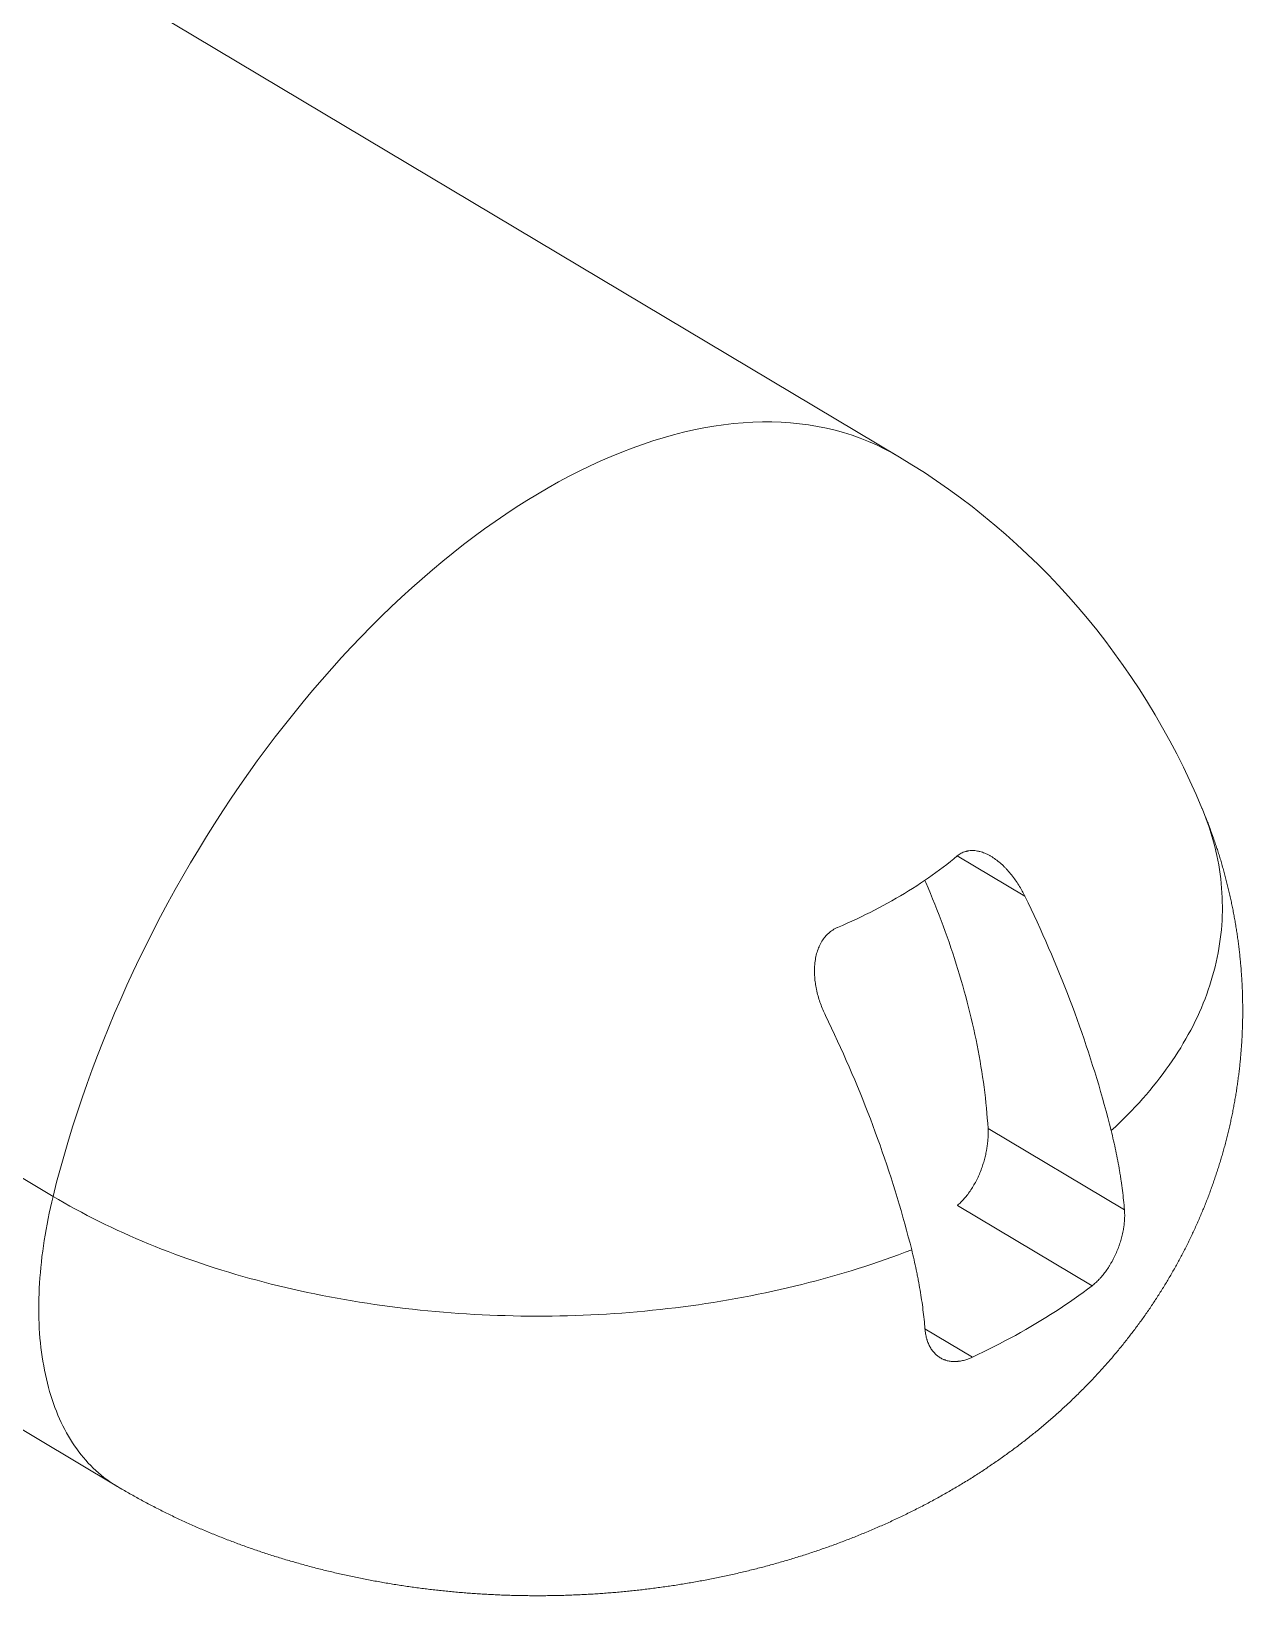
# Model space of a CAD drawing. Header units: millimetres. Extents: x 7939 to 8557, y 3805 to 4021.
# Drawn here: x 8374.74 to 8405.89, y 3805.44 to 3845.66 of the extents above; entities that cross this region are included whole.
import ezdxf

# ---------------------------------------------------------------- set-up
doc = ezdxf.new("R2010")
doc.units = ezdxf.units.MM
doc.layers.add('linea_gruesa', color=1, linetype='Continuous', lineweight=40)

msp = doc.modelspace()

# ---------------------------------------------------------------- linework, layer by layer
at = {"layer": 'linea_gruesa', "linetype": 'Continuous', "lineweight": 15, "extrusion": (-0.253745, -3.38569e-15, 0.967271)}
for p, q in [((8397.065, 3834.715, 96.814), (8335.508, 3871.453, 80.666)), ((8375.301, 3815.708, 91.105), (8313.744, 3852.446, 74.957)), ((8315.378, 3844.999, 75.385), (8376.935, 3808.261, 91.533)), ((8398.553, 3824.459, 97.205), (8400.291, 3823.422, 97.66)), ((8399.343, 3817.456, 97.412), (8402.851, 3815.362, 98.332)), ((8398.555, 3815.476, 97.205), (8402.018, 3813.41, 98.113)), ((8397.721, 3812.3, 96.986), (8398.94, 3811.573, 97.306))]:
    msp.add_line(p, q, dxfattribs=at)
at = {"layer": 'linea_gruesa', "linetype": 'Continuous', "lineweight": 15, "extrusion": (-0.253745, -3.38569e-15, 0.967271), "elevation": -2037.069, "flags": 128}
for points in [[(-3834.715, 8146.804), (-3834.824, 8146.607), (-3834.929, 8146.402), (-3835.026, 8146.193), (-3835.115, 8145.98), (-3835.198, 8145.763), (-3835.273, 8145.543), (-3835.341, 8145.319), (-3835.401, 8145.092), (-3835.454, 8144.861), (-3835.5, 8144.627), (-3835.538, 8144.39), (-3835.568, 8144.15), (-3835.592, 8143.907), (-3835.607, 8143.661), (-3835.615, 8143.412), (-3835.616, 8143.16), (-3835.609, 8142.906), (-3835.594, 8142.65), (-3835.573, 8142.391), (-3835.543, 8142.13), (-3835.506, 8141.867), (-3835.462, 8141.601), (-3835.41, 8141.334), (-3835.351, 8141.065), (-3835.284, 8140.795), (-3835.21, 8140.523), (-3835.129, 8140.249), (-3835.04, 8139.974), (-3834.944, 8139.698), (-3834.841, 8139.421), (-3834.731, 8139.143), (-3834.613, 8138.864), (-3834.489, 8138.585), (-3834.357, 8138.305), (-3834.219, 8138.024), (-3834.073, 8137.743), (-3833.921, 8137.462), (-3833.762, 8137.18), (-3833.596, 8136.899), (-3833.423, 8136.618), (-3833.244, 8136.336), (-3833.059, 8136.056), (-3832.867, 8135.776), (-3832.669, 8135.496), (-3832.464, 8135.217), (-3832.253, 8134.939), (-3832.037, 8134.662), (-3831.814, 8134.386), (-3831.585, 8134.111), (-3831.351, 8133.838), (-3831.111, 8133.566), (-3830.865, 8133.295), (-3830.614, 8133.026), (-3830.357, 8132.759), (-3830.095, 8132.494), (-3829.829, 8132.231), (-3829.557, 8131.97), (-3829.28, 8131.711), (-3828.998, 8131.454), (-3828.711, 8131.2), (-3828.42, 8130.949), (-3828.125, 8130.7), (-3827.825, 8130.454), (-3827.521, 8130.211), (-3827.213, 8129.97), (-3826.902, 8129.733), (-3826.586, 8129.499), (-3826.267, 8129.269), (-3825.944, 8129.041), (-3825.618, 8128.817), (-3825.288, 8128.597), (-3824.956, 8128.381), (-3824.62, 8128.168), (-3824.282, 8127.959), (-3823.941, 8127.754), (-3823.597, 8127.553), (-3823.252, 8127.356), (-3822.903, 8127.163), (-3822.553, 8126.975), (-3822.201, 8126.791), (-3821.847, 8126.611), (-3821.492, 8126.436), (-3821.135, 8126.266), (-3820.777, 8126.1), (-3820.417, 8125.939), (-3820.057, 8125.782), (-3819.695, 8125.631), (-3819.333, 8125.485), (-3818.971, 8125.343), (-3818.608, 8125.207), (-3818.244, 8125.075), (-3817.881, 8124.949), (-3817.518, 8124.828), (-3817.155, 8124.713), (-3816.792, 8124.603), (-3816.43, 8124.498), (-3816.069, 8124.398), (-3815.708, 8124.304)], [(-3825.689, 8154.847), (-3825.64, 8154.868), (-3825.524, 8154.916), (-3825.408, 8154.961), (-3825.291, 8155.005), (-3825.174, 8155.046), (-3825.057, 8155.085), (-3824.939, 8155.121), (-3824.821, 8155.156), (-3824.703, 8155.187), (-3824.585, 8155.217), (-3824.467, 8155.244), (-3824.348, 8155.269), (-3824.229, 8155.292), (-3824.111, 8155.312), (-3823.992, 8155.33), (-3823.873, 8155.346), (-3823.753, 8155.359), (-3823.634, 8155.37), (-3823.515, 8155.378), (-3823.395, 8155.384), (-3823.276, 8155.388), (-3823.157, 8155.39), (-3823.037, 8155.389), (-3822.918, 8155.386), (-3822.798, 8155.38), (-3822.679, 8155.372), (-3822.56, 8155.362), (-3822.44, 8155.349), (-3822.321, 8155.334), (-3822.202, 8155.317), (-3822.083, 8155.297), (-3821.965, 8155.275), (-3821.846, 8155.251), (-3821.728, 8155.224), (-3821.609, 8155.195), (-3821.491, 8155.164), (-3821.373, 8155.13), (-3821.256, 8155.094), (-3821.138, 8155.056), (-3821.021, 8155.016), (-3820.905, 8154.973), (-3820.788, 8154.928), (-3820.672, 8154.88), (-3820.556, 8154.83), (-3820.44, 8154.778), (-3820.325, 8154.724), (-3820.21, 8154.667), (-3820.096, 8154.609), (-3819.981, 8154.548), (-3819.868, 8154.484), (-3819.754, 8154.419), (-3819.642, 8154.351), (-3819.529, 8154.281), (-3819.417, 8154.209), (-3819.306, 8154.134), (-3819.195, 8154.058), (-3819.084, 8153.979), (-3818.975, 8153.898), (-3818.865, 8153.815), (-3818.756, 8153.73), (-3818.648, 8153.643), (-3818.54, 8153.553), (-3818.433, 8153.461), (-3818.327, 8153.368), (-3818.221, 8153.272), (-3818.116, 8153.174), (-3818.011, 8153.074), (-3817.907, 8152.972), (-3817.804, 8152.868), (-3817.702, 8152.762), (-3817.6, 8152.654), (-3817.499, 8152.544), (-3817.398, 8152.432)], [(-3822.622, 8145.161), (-3822.675, 8145.288), (-3822.729, 8145.413), (-3822.783, 8145.537), (-3822.838, 8145.66), (-3822.894, 8145.782), (-3822.951, 8145.903), (-3823.009, 8146.023), (-3823.067, 8146.141), (-3823.126, 8146.259), (-3823.186, 8146.375), (-3823.247, 8146.49), (-3823.308, 8146.604), (-3823.37, 8146.717), (-3823.433, 8146.828), (-3823.497, 8146.939), (-3823.561, 8147.048), (-3823.626, 8147.155), (-3823.692, 8147.262), (-3823.759, 8147.367), (-3823.826, 8147.471), (-3823.893, 8147.573), (-3823.962, 8147.674), (-3824.031, 8147.774), (-3824.101, 8147.872), (-3824.171, 8147.969), (-3824.242, 8148.065), (-3824.314, 8148.159), (-3824.386, 8148.252), (-3824.459, 8148.343)], [(-3817.456, 8149.159), (-3817.586, 8149.15), (-3817.716, 8149.14), (-3817.847, 8149.129), (-3817.979, 8149.116), (-3818.111, 8149.103), (-3818.244, 8149.088), (-3818.377, 8149.071), (-3818.511, 8149.054), (-3818.645, 8149.035), (-3818.78, 8149.015), (-3818.915, 8148.994), (-3819.05, 8148.971), (-3819.186, 8148.947), (-3819.323, 8148.922), (-3819.459, 8148.896), (-3819.596, 8148.869), (-3819.734, 8148.84), (-3819.871, 8148.81), (-3820.009, 8148.779), (-3820.147, 8148.747), (-3820.286, 8148.714), (-3820.425, 8148.679), (-3820.563, 8148.643), (-3820.703, 8148.606), (-3820.842, 8148.568), (-3820.981, 8148.529), (-3821.121, 8148.488), (-3821.261, 8148.446), (-3821.4, 8148.403), (-3821.54, 8148.359), (-3821.68, 8148.314), (-3821.82, 8148.268), (-3821.96, 8148.221), (-3822.1, 8148.172), (-3822.24, 8148.122), (-3822.38, 8148.072), (-3822.52, 8148.02), (-3822.66, 8147.967), (-3822.8, 8147.913), (-3822.94, 8147.857), (-3823.079, 8147.801), (-3823.219, 8147.744), (-3823.358, 8147.685), (-3823.497, 8147.626), (-3823.636, 8147.565), (-3823.775, 8147.504), (-3823.831, 8147.479)], [(-3823.422, 8150.14), (-3823.258, 8150.222), (-3823.093, 8150.303), (-3822.928, 8150.384), (-3822.763, 8150.463), (-3822.597, 8150.542), (-3822.431, 8150.619), (-3822.265, 8150.695), (-3822.098, 8150.771), (-3821.932, 8150.845), (-3821.765, 8150.918), (-3821.598, 8150.99), (-3821.43, 8151.061), (-3821.263, 8151.131), (-3821.095, 8151.2), (-3820.927, 8151.268), (-3820.759, 8151.335), (-3820.591, 8151.401), (-3820.423, 8151.465), (-3820.255, 8151.529), (-3820.087, 8151.591), (-3819.918, 8151.652), (-3819.75, 8151.712), (-3819.582, 8151.771), (-3819.413, 8151.829), (-3819.245, 8151.886), (-3819.076, 8151.941), (-3818.908, 8151.996), (-3818.74, 8152.049), (-3818.572, 8152.101), (-3818.404, 8152.152), (-3818.236, 8152.201), (-3818.068, 8152.25), (-3817.9, 8152.297), (-3817.733, 8152.343), (-3817.565, 8152.388), (-3817.398, 8152.432)], [(-3814.337, 8147.129), (-3814.504, 8147.085), (-3814.671, 8147.04), (-3814.839, 8146.994), (-3815.006, 8146.946), (-3815.174, 8146.898), (-3815.342, 8146.848), (-3815.51, 8146.797), (-3815.678, 8146.745), (-3815.847, 8146.692), (-3816.015, 8146.638), (-3816.183, 8146.582), (-3816.352, 8146.526), (-3816.52, 8146.468), (-3816.688, 8146.409), (-3816.857, 8146.349), (-3817.025, 8146.288), (-3817.193, 8146.225), (-3817.362, 8146.162), (-3817.53, 8146.097), (-3817.698, 8146.032), (-3817.866, 8145.965), (-3818.034, 8145.897), (-3818.201, 8145.828), (-3818.369, 8145.758), (-3818.536, 8145.687), (-3818.703, 8145.615), (-3818.87, 8145.542), (-3819.037, 8145.467), (-3819.203, 8145.392), (-3819.37, 8145.316), (-3819.536, 8145.238), (-3819.701, 8145.16), (-3819.866, 8145.081), (-3820.032, 8145), (-3820.196, 8144.919), (-3820.361, 8144.836)], [(-3815.708, 8124.304), (-3815.565, 8124.269), (-3815.422, 8124.235), (-3815.28, 8124.203), (-3815.137, 8124.172), (-3814.996, 8124.144), (-3814.855, 8124.117), (-3814.714, 8124.091), (-3814.574, 8124.068), (-3814.435, 8124.046), (-3814.296, 8124.026), (-3814.158, 8124.008), (-3814.02, 8123.991), (-3813.883, 8123.977), (-3813.747, 8123.964), (-3813.612, 8123.952), (-3813.478, 8123.943), (-3813.344, 8123.935), (-3813.212, 8123.929), (-3813.08, 8123.925), (-3812.949, 8123.923), (-3812.82, 8123.922), (-3812.691, 8123.923), (-3812.563, 8123.926), (-3812.437, 8123.931), (-3812.311, 8123.937), (-3812.187, 8123.945), (-3812.064, 8123.955), (-3811.942, 8123.967), (-3811.822, 8123.981), (-3811.702, 8123.996), (-3811.584, 8124.013), (-3811.468, 8124.032), (-3811.352, 8124.053), (-3811.238, 8124.075), (-3811.126, 8124.099), (-3811.015, 8124.125), (-3810.905, 8124.152), (-3810.797, 8124.181), (-3810.691, 8124.212), (-3810.586, 8124.245), (-3810.483, 8124.279), (-3810.381, 8124.315), (-3810.281, 8124.353), (-3810.183, 8124.392), (-3810.086, 8124.433), (-3809.991, 8124.476), (-3809.898, 8124.52), (-3809.806, 8124.566), (-3809.716, 8124.614), (-3809.628, 8124.663), (-3809.542, 8124.713), (-3809.458, 8124.766), (-3809.376, 8124.82), (-3809.295, 8124.875), (-3809.217, 8124.932), (-3809.14, 8124.99), (-3809.066, 8125.05), (-3808.993, 8125.112), (-3808.922, 8125.175), (-3808.853, 8125.239), (-3808.787, 8125.305), (-3808.722, 8125.372), (-3808.66, 8125.441), (-3808.599, 8125.511), (-3808.541, 8125.582), (-3808.484, 8125.655), (-3808.43, 8125.729), (-3808.378, 8125.805), (-3808.328, 8125.881), (-3808.281, 8125.96), (-3808.261, 8125.993)], [(-3814.337, 8147.129), (-3814.272, 8146.955), (-3814.208, 8146.779), (-3814.146, 8146.603), (-3814.085, 8146.425), (-3814.025, 8146.247), (-3813.966, 8146.067), (-3813.908, 8145.885), (-3813.852, 8145.703), (-3813.796, 8145.52), (-3813.742, 8145.335), (-3813.689, 8145.15), (-3813.638, 8144.963), (-3813.587, 8144.776), (-3813.538, 8144.587), (-3813.49, 8144.398), (-3813.443, 8144.207), (-3813.398, 8144.016), (-3813.354, 8143.824), (-3813.311, 8143.631), (-3813.269, 8143.437), (-3813.229, 8143.242), (-3813.19, 8143.047), (-3813.152, 8142.851), (-3813.115, 8142.654), (-3813.08, 8142.456), (-3813.046, 8142.258), (-3813.013, 8142.059), (-3812.982, 8141.859), (-3812.952, 8141.659), (-3812.923, 8141.458), (-3812.896, 8141.257), (-3812.87, 8141.055), (-3812.845, 8140.852), (-3812.822, 8140.649), (-3812.8, 8140.446), (-3812.779, 8140.242), (-3812.759, 8140.038), (-3812.741, 8139.834), (-3812.725, 8139.629), (-3812.709, 8139.424), (-3812.695, 8139.218), (-3812.682, 8139.013), (-3812.671, 8138.807), (-3812.661, 8138.6), (-3812.653, 8138.394), (-3812.645, 8138.188), (-3812.639, 8137.981), (-3812.635, 8137.774), (-3812.631, 8137.567), (-3812.63, 8137.361), (-3812.629, 8137.154), (-3812.63, 8136.947), (-3812.632, 8136.74), (-3812.636, 8136.533), (-3812.641, 8136.326), (-3812.647, 8136.12), (-3812.655, 8135.913), (-3812.664, 8135.707), (-3812.674, 8135.501), (-3812.686, 8135.295), (-3812.699, 8135.089), (-3812.713, 8134.884), (-3812.729, 8134.679), (-3812.746, 8134.474), (-3812.764, 8134.27), (-3812.784, 8134.066), (-3812.805, 8133.862), (-3812.828, 8133.659), (-3812.851, 8133.456), (-3812.876, 8133.254), (-3812.903, 8133.052), (-3812.931, 8132.851), (-3812.96, 8132.65), (-3812.99, 8132.45), (-3813.022, 8132.251), (-3813.055, 8132.052), (-3813.089, 8131.854), (-3813.124, 8131.656), (-3813.161, 8131.459), (-3813.2, 8131.263), (-3813.239, 8131.068), (-3813.28, 8130.874), (-3813.322, 8130.68), (-3813.365, 8130.487), (-3813.41, 8130.295), (-3813.455, 8130.104), (-3813.502, 8129.914), (-3813.551, 8129.725), (-3813.6, 8129.536), (-3813.651, 8129.349), (-3813.703, 8129.163), (-3813.756, 8128.978), (-3813.81, 8128.793), (-3813.866, 8128.61), (-3813.923, 8128.428), (-3813.981, 8128.248), (-3814.04, 8128.068), (-3814.1, 8127.889), (-3814.162, 8127.712), (-3814.225, 8127.536), (-3814.288, 8127.361), (-3814.353, 8127.187), (-3814.419, 8127.015), (-3814.487, 8126.844), (-3814.555, 8126.674), (-3814.625, 8126.506), (-3814.695, 8126.339), (-3814.767, 8126.174), (-3814.839, 8126.01), (-3814.913, 8125.847), (-3814.988, 8125.686), (-3815.064, 8125.526), (-3815.141, 8125.368), (-3815.219, 8125.211), (-3815.298, 8125.056), (-3815.378, 8124.902), (-3815.459, 8124.75), (-3815.541, 8124.6), (-3815.624, 8124.451), (-3815.708, 8124.304)], [(-3813.41, 8151.925), (-3813.325, 8151.808), (-3813.24, 8151.69), (-3813.157, 8151.57), (-3813.074, 8151.449), (-3812.991, 8151.327), (-3812.91, 8151.203), (-3812.829, 8151.077), (-3812.749, 8150.95), (-3812.67, 8150.822), (-3812.591, 8150.693), (-3812.513, 8150.562), (-3812.436, 8150.43), (-3812.36, 8150.296), (-3812.284, 8150.161), (-3812.209, 8150.025), (-3812.135, 8149.887), (-3812.062, 8149.749), (-3811.99, 8149.609), (-3811.918, 8149.467), (-3811.847, 8149.325), (-3811.778, 8149.181), (-3811.708, 8149.036), (-3811.64, 8148.89), (-3811.573, 8148.743)]]:
    msp.add_lwpolyline(points, dxfattribs=at)
at = {"layer": 'linea_gruesa', "linetype": 'Continuous', "lineweight": 15, "extrusion": (-0.253745, -3.38569e-15, 0.967271)}
msp.add_arc((-3818.043, 8137.18, -2037.069), 19.25, 113.4028, 150.0027, dxfattribs=at)
at = {"layer": 'linea_gruesa', "linetype": 'Continuous', "lineweight": 15}
for points, knots in [([(8376.935, 3808.261, 91.533), (8376.966, 3808.242, 91.542), (8377.044, 3808.196, 91.562), (8377.17, 3808.123, 91.595), (8377.311, 3808.042, 91.632), (8377.454, 3807.963, 91.67), (8377.598, 3807.884, 91.707), (8377.742, 3807.807, 91.745), (8377.888, 3807.731, 91.783), (8378.035, 3807.656, 91.822), (8378.182, 3807.582, 91.861), (8378.33, 3807.509, 91.899), (8378.48, 3807.438, 91.939), (8378.63, 3807.368, 91.978), (8378.781, 3807.299, 92.018), (8378.932, 3807.231, 92.057), (8379.085, 3807.165, 92.097), (8379.238, 3807.1, 92.137), (8379.392, 3807.036, 92.178), (8379.546, 3806.973, 92.218), (8379.702, 3806.912, 92.259), (8379.858, 3806.852, 92.3), (8380.014, 3806.793, 92.341), (8380.171, 3806.735, 92.382), (8380.329, 3806.679, 92.424), (8380.487, 3806.624, 92.465), (8380.646, 3806.57, 92.507), (8380.806, 3806.517, 92.549), (8380.965, 3806.466, 92.591), (8381.126, 3806.416, 92.633), (8381.286, 3806.368, 92.675), (8381.448, 3806.32, 92.717), (8381.609, 3806.274, 92.76), (8381.771, 3806.229, 92.802), (8381.934, 3806.186, 92.845), (8382.096, 3806.143, 92.887), (8382.26, 3806.102, 92.93), (8382.423, 3806.062, 92.973), (8382.587, 3806.024, 93.016), (8382.751, 3805.987, 93.059), (8382.915, 3805.95, 93.102), (8383.08, 3805.916, 93.145), (8383.245, 3805.882, 93.189), (8383.41, 3805.85, 93.232), (8383.575, 3805.819, 93.275), (8383.741, 3805.789, 93.319), (8383.907, 3805.761, 93.362), (8384.073, 3805.733, 93.406), (8384.239, 3805.707, 93.449), (8384.406, 3805.682, 93.493), (8384.572, 3805.659, 93.537), (8384.739, 3805.636, 93.581), (8384.906, 3805.615, 93.624), (8385.073, 3805.595, 93.668), (8385.24, 3805.577, 93.712), (8385.408, 3805.559, 93.756), (8385.575, 3805.543, 93.8), (8385.743, 3805.528, 93.844), (8385.91, 3805.514, 93.888), (8386.078, 3805.501, 93.932), (8386.246, 3805.49, 93.976), (8386.414, 3805.48, 94.02), (8386.582, 3805.471, 94.064), (8386.75, 3805.463, 94.108), (8386.918, 3805.456, 94.152), (8387.086, 3805.451, 94.196), (8387.254, 3805.447, 94.24), (8387.422, 3805.444, 94.285), (8387.591, 3805.442, 94.329), (8387.759, 3805.442, 94.373), (8387.927, 3805.442, 94.417), (8388.095, 3805.444, 94.461), (8388.263, 3805.447, 94.505), (8388.432, 3805.451, 94.549), (8388.6, 3805.457, 94.593), (8388.768, 3805.463, 94.637), (8388.936, 3805.471, 94.682), (8389.104, 3805.48, 94.726), (8389.272, 3805.49, 94.77), (8389.44, 3805.502, 94.814), (8389.607, 3805.515, 94.858), (8389.775, 3805.528, 94.902), (8389.943, 3805.544, 94.946), (8390.11, 3805.56, 94.99), (8390.278, 3805.577, 95.034), (8390.445, 3805.596, 95.077), (8390.612, 3805.616, 95.121), (8390.779, 3805.637, 95.165), (8390.946, 3805.66, 95.209), (8391.113, 3805.683, 95.253), (8391.28, 3805.708, 95.296), (8391.446, 3805.735, 95.34), (8391.612, 3805.762, 95.384), (8391.778, 3805.791, 95.427), (8391.944, 3805.82, 95.471), (8392.11, 3805.852, 95.514), (8392.275, 3805.884, 95.558), (8392.44, 3805.918, 95.601), (8392.605, 3805.952, 95.644), (8392.77, 3805.989, 95.687), (8392.934, 3806.026, 95.73), (8393.098, 3806.065, 95.774), (8393.262, 3806.105, 95.816), (8393.426, 3806.146, 95.859), (8393.589, 3806.188, 95.902), (8393.752, 3806.232, 95.945), (8393.914, 3806.277, 95.987), (8394.076, 3806.324, 96.03), (8394.238, 3806.371, 96.072), (8394.399, 3806.42, 96.115), (8394.56, 3806.471, 96.157), (8394.72, 3806.522, 96.199), (8394.88, 3806.575, 96.241), (8395.04, 3806.629, 96.283), (8395.199, 3806.685, 96.324), (8395.357, 3806.741, 96.366), (8395.515, 3806.799, 96.407), (8395.672, 3806.859, 96.449), (8395.829, 3806.919, 96.49), (8395.985, 3806.981, 96.531), (8396.14, 3807.044, 96.572), (8396.295, 3807.109, 96.612), (8396.449, 3807.175, 96.653), (8396.603, 3807.242, 96.693), (8396.755, 3807.31, 96.733), (8396.907, 3807.38, 96.773), (8397.059, 3807.451, 96.812), (8397.209, 3807.523, 96.852), (8397.358, 3807.596, 96.891), (8397.507, 3807.671, 96.93), (8397.655, 3807.747, 96.969), (8397.802, 3807.824, 97.007), (8397.947, 3807.902, 97.046), (8398.092, 3807.982, 97.084), (8398.236, 3808.063, 97.121), (8398.379, 3808.145, 97.159), (8398.521, 3808.228, 97.196), (8398.662, 3808.312, 97.233), (8398.802, 3808.397, 97.27), (8398.941, 3808.484, 97.306), (8399.078, 3808.572, 97.342), (8399.215, 3808.661, 97.378), (8399.35, 3808.751, 97.414), (8399.485, 3808.842, 97.449), (8399.618, 3808.934, 97.484), (8399.749, 3809.027, 97.518), (8399.88, 3809.121, 97.553), (8400.009, 3809.216, 97.586), (8400.138, 3809.313, 97.62), (8400.264, 3809.41, 97.653), (8400.39, 3809.508, 97.686), (8400.514, 3809.608, 97.719), (8400.637, 3809.708, 97.751), (8400.759, 3809.809, 97.783), (8400.88, 3809.912, 97.815), (8400.999, 3810.015, 97.846), (8401.116, 3810.119, 97.877), (8401.233, 3810.224, 97.907), (8401.348, 3810.33, 97.938), (8401.462, 3810.437, 97.967), (8401.574, 3810.545, 97.997), (8401.685, 3810.653, 98.026), (8401.795, 3810.763, 98.055), (8401.903, 3810.873, 98.083), (8402.01, 3810.984, 98.111), (8402.115, 3811.096, 98.139), (8402.219, 3811.209, 98.166), (8402.322, 3811.322, 98.193), (8402.423, 3811.437, 98.22), (8402.523, 3811.552, 98.246), (8402.622, 3811.668, 98.272), (8402.719, 3811.785, 98.297), (8402.815, 3811.902, 98.322), (8402.909, 3812.021, 98.347), (8403.002, 3812.14, 98.371), (8403.093, 3812.259, 98.395), (8403.183, 3812.38, 98.419), (8403.272, 3812.501, 98.442), (8403.359, 3812.623, 98.465), (8403.445, 3812.745, 98.488), (8403.529, 3812.868, 98.51), (8403.612, 3812.992, 98.532), (8403.693, 3813.117, 98.553), (8403.773, 3813.242, 98.574), (8403.852, 3813.368, 98.595), (8403.929, 3813.494, 98.615), (8404.005, 3813.621, 98.635), (8404.079, 3813.749, 98.654), (8404.152, 3813.877, 98.673), (8404.223, 3814.006, 98.692), (8404.293, 3814.135, 98.71), (8404.361, 3814.265, 98.728), (8404.428, 3814.396, 98.746), (8404.494, 3814.527, 98.763), (8404.558, 3814.659, 98.78), (8404.62, 3814.791, 98.796), (8404.681, 3814.923, 98.812), (8404.741, 3815.057, 98.828), (8404.799, 3815.19, 98.843), (8404.856, 3815.324, 98.858), (8404.911, 3815.459, 98.872), (8404.965, 3815.594, 98.886), (8405.017, 3815.729, 98.9), (8405.068, 3815.865, 98.913), (8405.117, 3816.002, 98.926), (8405.164, 3816.138, 98.939), (8405.211, 3816.275, 98.951), (8405.255, 3816.413, 98.963), (8405.299, 3816.551, 98.974), (8405.34, 3816.689, 98.985), (8405.38, 3816.828, 98.995), (8405.419, 3816.967, 99.006), (8405.456, 3817.106, 99.015), (8405.492, 3817.245, 99.025), (8405.526, 3817.385, 99.034), (8405.559, 3817.525, 99.042), (8405.59, 3817.666, 99.05), (8405.62, 3817.806, 99.058), (8405.648, 3817.947, 99.066), (8405.674, 3818.088, 99.073), (8405.699, 3818.229, 99.079), (8405.723, 3818.371, 99.085), (8405.745, 3818.513, 99.091), (8405.765, 3818.654, 99.096), (8405.784, 3818.796, 99.101), (8405.802, 3818.939, 99.106), (8405.818, 3819.081, 99.11), (8405.832, 3819.223, 99.114), (8405.845, 3819.366, 99.117), (8405.856, 3819.508, 99.12), (8405.866, 3819.651, 99.123), (8405.874, 3819.794, 99.125), (8405.881, 3819.937, 99.127), (8405.886, 3820.079, 99.128), (8405.89, 3820.222, 99.129), (8405.892, 3820.365, 99.13), (8405.892, 3820.508, 99.13), (8405.891, 3820.651, 99.13), (8405.889, 3820.794, 99.129), (8405.885, 3820.936, 99.128), (8405.88, 3821.079, 99.126), (8405.872, 3821.222, 99.125), (8405.864, 3821.364, 99.122), (8405.854, 3821.507, 99.12), (8405.842, 3821.649, 99.117), (8405.829, 3821.791, 99.113), (8405.815, 3821.933, 99.109), (8405.798, 3822.075, 99.105), (8405.781, 3822.217, 99.1), (8405.762, 3822.358, 99.095), (8405.741, 3822.499, 99.09), (8405.719, 3822.64, 99.084), (8405.695, 3822.781, 99.078), (8405.67, 3822.922, 99.071), (8405.643, 3823.062, 99.064), (8405.615, 3823.202, 99.057), (8405.585, 3823.342, 99.049), (8405.554, 3823.482, 99.041), (8405.521, 3823.621, 99.032), (8405.487, 3823.76, 99.023), (8405.451, 3823.899, 99.014), (8405.414, 3824.037, 99.004), (8405.376, 3824.175, 98.994), (8405.336, 3824.313, 98.984), (8405.294, 3824.45, 98.973), (8405.251, 3824.587, 98.962), (8405.206, 3824.723, 98.95), (8405.161, 3824.859, 98.938), (8405.113, 3824.995, 98.925), (8405.064, 3825.13, 98.913), (8405.014, 3825.264, 98.899), (8404.962, 3825.399, 98.886), (8404.909, 3825.532, 98.872), (8404.869, 3825.629, 98.861), (8404.847, 3825.682, 98.856), (8404.844, 3825.69, 98.855)], [0, 0, 0, 0, 0.002585, 0.006451, 0.01032, 0.014195, 0.018076, 0.021961, 0.025852, 0.029747, 0.033646, 0.037548, 0.041454, 0.045363, 0.049275, 0.053189, 0.057105, 0.061022, 0.064941, 0.06886, 0.07278, 0.0767, 0.080621, 0.08454, 0.08846, 0.092378, 0.096295, 0.100211, 0.104125, 0.108038, 0.111948, 0.115857, 0.119763, 0.123668, 0.12757, 0.131469, 0.135366, 0.13926, 0.143152, 0.14704, 0.150927, 0.15481, 0.158691, 0.162569, 0.166444, 0.170317, 0.174187, 0.178054, 0.181919, 0.185782, 0.189642, 0.1935, 0.197356, 0.201209, 0.205061, 0.208911, 0.212759, 0.216605, 0.22045, 0.224293, 0.228135, 0.231976, 0.235816, 0.239655, 0.243493, 0.247331, 0.251168, 0.255005, 0.258841, 0.262678, 0.266514, 0.270351, 0.274188, 0.278026, 0.281864, 0.285703, 0.289543, 0.293383, 0.297226, 0.301069, 0.304914, 0.30876, 0.312608, 0.316458, 0.32031, 0.324164, 0.328021, 0.331879, 0.33574, 0.339604, 0.34347, 0.347339, 0.351211, 0.355086, 0.358963, 0.362844, 0.366728, 0.370614, 0.374504, 0.378398, 0.382294, 0.386194, 0.390097, 0.394003, 0.397912, 0.401824, 0.40574, 0.409658, 0.413579, 0.417503, 0.42143, 0.425359, 0.429291, 0.433225, 0.437161, 0.441099, 0.445038, 0.448979, 0.452921, 0.456864, 0.460807, 0.464751, 0.468695, 0.472638, 0.476581, 0.480522, 0.484462, 0.4884, 0.492336, 0.496269, 0.500199, 0.504126, 0.508049, 0.511968, 0.515882, 0.519792, 0.523696, 0.527595, 0.531487, 0.535374, 0.539253, 0.543126, 0.546991, 0.550849, 0.554699, 0.55854, 0.562374, 0.566198, 0.570014, 0.573821, 0.577619, 0.581408, 0.585187, 0.588956, 0.592716, 0.596466, 0.600207, 0.603937, 0.607658, 0.611369, 0.61507, 0.618762, 0.622443, 0.626115, 0.629777, 0.63343, 0.637073, 0.640706, 0.64433, 0.647945, 0.651551, 0.655148, 0.658736, 0.662315, 0.665885, 0.669447, 0.673, 0.676546, 0.680083, 0.683612, 0.687134, 0.690648, 0.694154, 0.697653, 0.701145, 0.70463, 0.708108, 0.711579, 0.715044, 0.718502, 0.721954, 0.7254, 0.72884, 0.732274, 0.735703, 0.739126, 0.742544, 0.745956, 0.749364, 0.752766, 0.756164, 0.759557, 0.762946, 0.76633, 0.76971, 0.773086, 0.776458, 0.779826, 0.78319, 0.786551, 0.789909, 0.793263, 0.796613, 0.799961, 0.803306, 0.806648, 0.809987, 0.813323, 0.816658, 0.819989, 0.823319, 0.826646, 0.829971, 0.833294, 0.836616, 0.839936, 0.843254, 0.846571, 0.849886, 0.8532, 0.856513, 0.859825, 0.863136, 0.866446, 0.869755, 0.873064, 0.876372, 0.87968, 0.882987, 0.886294, 0.889601, 0.892908, 0.896215, 0.899523, 0.90283, 0.906138, 0.909447, 0.912756, 0.916066, 0.919377, 0.922689, 0.926001, 0.929315, 0.93263, 0.935947, 0.939265, 0.942585, 0.945907, 0.94923, 0.952555, 0.955883, 0.959213, 0.962545, 0.965879, 0.969217, 0.972556, 0.975899, 0.979245, 0.982594, 0.985946, 0.989301, 0.99266, 0.996023, 0.99939, 1, 1, 1, 1]), ([(8398.554, 3824.459, 97.205), (8398.585, 3824.486, 97.213), (8398.618, 3824.508, 97.222), (8398.688, 3824.546, 97.24), (8398.725, 3824.561, 97.25), (8398.773, 3824.576, 97.262), (8398.782, 3824.578, 97.265), (8398.797, 3824.582, 97.268), (8398.802, 3824.583, 97.27), (8398.812, 3824.585, 97.272), (8398.817, 3824.586, 97.274), (8398.842, 3824.591, 97.28), (8398.862, 3824.594, 97.285), (8398.923, 3824.599, 97.301), (8398.964, 3824.599, 97.312), (8399.027, 3824.593, 97.329), (8399.048, 3824.59, 97.334), (8399.074, 3824.585, 97.341), (8399.08, 3824.584, 97.343), (8399.09, 3824.582, 97.345), (8399.096, 3824.581, 97.347), (8399.112, 3824.578, 97.351), (8399.122, 3824.575, 97.354), (8399.176, 3824.561, 97.368), (8399.218, 3824.547, 97.379), (8399.302, 3824.512, 97.401), (8399.344, 3824.492, 97.412), (8399.396, 3824.463, 97.426), (8399.407, 3824.457, 97.428), (8399.427, 3824.445, 97.434), (8399.437, 3824.439, 97.436), (8399.468, 3824.42, 97.444), (8399.488, 3824.406, 97.45), (8399.548, 3824.365, 97.465), (8399.587, 3824.335, 97.476), (8399.664, 3824.272, 97.496), (8399.702, 3824.238, 97.506), (8399.757, 3824.184, 97.52), (8399.775, 3824.166, 97.525), (8399.802, 3824.138, 97.532), (8399.811, 3824.129, 97.535), (8399.829, 3824.11, 97.539), (8399.838, 3824.1, 97.542), (8399.882, 3824.051, 97.553), (8399.916, 3824.011, 97.562), (8399.981, 3823.929, 97.579), (8400.013, 3823.886, 97.587), (8400.074, 3823.799, 97.603), (8400.104, 3823.755, 97.611), (8400.161, 3823.663, 97.626), (8400.188, 3823.616, 97.633), (8400.221, 3823.556, 97.642), (8400.228, 3823.544, 97.644), (8400.241, 3823.52, 97.647), (8400.247, 3823.508, 97.649), (8400.267, 3823.471, 97.654), (8400.279, 3823.447, 97.657), (8400.291, 3823.422, 97.66)], [0, 0, 0, 0, 0.0625, 0.0625, 0.125, 0.125, 0.140625, 0.140625, 0.148438, 0.148438, 0.15625, 0.15625, 0.1875, 0.1875, 0.25, 0.25, 0.28125, 0.28125, 0.289063, 0.289063, 0.296875, 0.296875, 0.3125, 0.3125, 0.375, 0.375, 0.4375, 0.4375, 0.453125, 0.453125, 0.46875, 0.46875, 0.5, 0.5, 0.5625, 0.5625, 0.625, 0.625, 0.65625, 0.65625, 0.671875, 0.671875, 0.6875, 0.6875, 0.75, 0.75, 0.8125, 0.8125, 0.875, 0.875, 0.9375, 0.9375, 0.953125, 0.953125, 0.96875, 0.96875, 1, 1, 1, 1]), ([(8395.161, 3820.361, 96.315), (8395.137, 3820.41, 96.308), (8395.114, 3820.46, 96.302), (8395.072, 3820.562, 96.291), (8395.052, 3820.613, 96.286), (8395.015, 3820.716, 96.276), (8394.998, 3820.768, 96.272), (8394.967, 3820.874, 96.264), (8394.953, 3820.927, 96.26), (8394.935, 3821.008, 96.255), (8394.929, 3821.035, 96.254), (8394.921, 3821.076, 96.252), (8394.919, 3821.09, 96.251), (8394.914, 3821.117, 96.25), (8394.911, 3821.131, 96.249), (8394.9, 3821.199, 96.246), (8394.893, 3821.253, 96.244), (8394.884, 3821.362, 96.242), (8394.881, 3821.416, 96.241), (8394.879, 3821.525, 96.241), (8394.88, 3821.579, 96.241), (8394.885, 3821.647, 96.242), (8394.886, 3821.66, 96.242), (8394.888, 3821.687, 96.243), (8394.89, 3821.701, 96.243), (8394.894, 3821.741, 96.245), (8394.898, 3821.768, 96.246), (8394.911, 3821.846, 96.249), (8394.922, 3821.898, 96.252), (8394.949, 3821.999, 96.259), (8394.966, 3822.049, 96.263), (8394.988, 3822.103, 96.269), (8394.99, 3822.109, 96.27), (8394.995, 3822.121, 96.271), (8394.998, 3822.127, 96.272), (8395.006, 3822.145, 96.274), (8395.011, 3822.156, 96.275), (8395.028, 3822.191, 96.28), (8395.039, 3822.213, 96.283), (8395.077, 3822.279, 96.293), (8395.105, 3822.32, 96.3), (8395.143, 3822.369, 96.31), (8395.151, 3822.379, 96.312), (8395.163, 3822.393, 96.315), (8395.167, 3822.397, 96.316), (8395.175, 3822.407, 96.318), (8395.179, 3822.411, 96.319), (8395.2, 3822.434, 96.325), (8395.218, 3822.451, 96.329), (8395.272, 3822.5, 96.344), (8395.309, 3822.53, 96.354), (8395.389, 3822.581, 96.375), (8395.432, 3822.603, 96.386), (8395.476, 3822.622, 96.397)], [0, 0, 0, 0, 0.0625, 0.0625, 0.125, 0.125, 0.1875, 0.1875, 0.25, 0.25, 0.28125, 0.28125, 0.296875, 0.296875, 0.3125, 0.3125, 0.375, 0.375, 0.4375, 0.4375, 0.5, 0.5, 0.515625, 0.515625, 0.53125, 0.53125, 0.5625, 0.5625, 0.625, 0.625, 0.6875, 0.6875, 0.695313, 0.695313, 0.703125, 0.703125, 0.71875, 0.71875, 0.75, 0.75, 0.8125, 0.8125, 0.828125, 0.828125, 0.835937, 0.835937, 0.84375, 0.84375, 0.875, 0.875, 0.9375, 0.9375, 1, 1, 1, 1]), ([(8399.177, 3816.426, 97.368), (8399.193, 3816.469, 97.372), (8399.208, 3816.513, 97.376), (8399.234, 3816.6, 97.383), (8399.247, 3816.644, 97.386), (8399.27, 3816.732, 97.392), (8399.28, 3816.776, 97.395), (8399.294, 3816.843, 97.399), (8399.298, 3816.865, 97.4), (8399.305, 3816.898, 97.402), (8399.307, 3816.909, 97.402), (8399.311, 3816.931, 97.403), (8399.312, 3816.942, 97.404), (8399.321, 3816.997, 97.406), (8399.327, 3817.041, 97.408), (8399.337, 3817.127, 97.41), (8399.34, 3817.169, 97.411), (8399.345, 3817.253, 97.412), (8399.346, 3817.295, 97.413), (8399.346, 3817.346, 97.413), (8399.346, 3817.356, 97.413), (8399.346, 3817.376, 97.412), (8399.346, 3817.386, 97.412), (8399.345, 3817.416, 97.412), (8399.344, 3817.436, 97.412), (8399.343, 3817.456, 97.412)], [0, 0, 0, 0, 0.125, 0.125, 0.25, 0.25, 0.375, 0.375, 0.4375, 0.4375, 0.46875, 0.46875, 0.5, 0.5, 0.625, 0.625, 0.75, 0.75, 0.875, 0.875, 0.90625, 0.90625, 0.9375, 0.9375, 1, 1, 1, 1]), ([(8402.508, 3817.398, 98.242), (8402.551, 3817.225, 98.253), (8402.591, 3817.053, 98.264), (8402.663, 3816.709, 98.283), (8402.696, 3816.537, 98.291), (8402.732, 3816.323, 98.301), (8402.739, 3816.28, 98.302), (8402.752, 3816.195, 98.306), (8402.759, 3816.153, 98.308), (8402.777, 3816.025, 98.313), (8402.789, 3815.941, 98.316), (8402.82, 3815.69, 98.324), (8402.838, 3815.525, 98.328), (8402.851, 3815.362, 98.332)], [0, 0, 0, 0, 0.25, 0.25, 0.5, 0.5, 0.5625, 0.5625, 0.625, 0.625, 0.75, 0.75, 1, 1, 1, 1]), ([(8398.555, 3815.476, 97.205), (8398.585, 3815.502, 97.213), (8398.615, 3815.529, 97.221), (8398.674, 3815.587, 97.236), (8398.704, 3815.619, 97.244), (8398.762, 3815.685, 97.259), (8398.791, 3815.721, 97.267), (8398.826, 3815.767, 97.276), (8398.833, 3815.777, 97.278), (8398.847, 3815.796, 97.282), (8398.854, 3815.806, 97.283), (8398.875, 3815.835, 97.289), (8398.889, 3815.855, 97.293), (8398.929, 3815.916, 97.303), (8398.955, 3815.958, 97.31), (8399.005, 3816.044, 97.323), (8399.03, 3816.089, 97.329), (8399.064, 3816.158, 97.339), (8399.076, 3816.182, 97.342), (8399.098, 3816.229, 97.347), (8399.109, 3816.254, 97.35), (8399.14, 3816.326, 97.358), (8399.159, 3816.376, 97.363), (8399.177, 3816.426, 97.368)], [0, 0, 0, 0, 0.125, 0.125, 0.25, 0.25, 0.375, 0.375, 0.40625, 0.40625, 0.4375, 0.4375, 0.5, 0.5, 0.625, 0.625, 0.75, 0.75, 0.8125, 0.8125, 0.875, 0.875, 1, 1, 1, 1]), ([(8402.851, 3815.362, 98.332), (8402.854, 3815.319, 98.333), (8402.856, 3815.276, 98.333), (8402.857, 3815.188, 98.333), (8402.856, 3815.144, 98.333), (8402.85, 3815.053, 98.332), (8402.845, 3815.007, 98.33), (8402.838, 3814.949, 98.329), (8402.836, 3814.937, 98.328), (8402.833, 3814.914, 98.327), (8402.831, 3814.902, 98.327), (8402.826, 3814.867, 98.325), (8402.822, 3814.843, 98.324), (8402.808, 3814.772, 98.321), (8402.798, 3814.725, 98.318), (8402.774, 3814.632, 98.312), (8402.761, 3814.585, 98.308), (8402.739, 3814.515, 98.303), (8402.731, 3814.491, 98.301), (8402.719, 3814.456, 98.297), (8402.715, 3814.445, 98.296), (8402.707, 3814.421, 98.294), (8402.703, 3814.41, 98.293), (8402.681, 3814.352, 98.287), (8402.662, 3814.306, 98.282), (8402.623, 3814.216, 98.272), (8402.603, 3814.172, 98.267), (8402.559, 3814.086, 98.255), (8402.537, 3814.044, 98.249), (8402.507, 3813.992, 98.242), (8402.501, 3813.981, 98.24), (8402.489, 3813.961, 98.237), (8402.483, 3813.951, 98.235), (8402.464, 3813.92, 98.23), (8402.451, 3813.9, 98.227), (8402.413, 3813.842, 98.217), (8402.387, 3813.804, 98.21), (8402.334, 3813.732, 98.196), (8402.307, 3813.697, 98.189), (8402.265, 3813.647, 98.178), (8402.251, 3813.631, 98.175), (8402.23, 3813.607, 98.169), (8402.223, 3813.599, 98.167), (8402.208, 3813.584, 98.163), (8402.201, 3813.576, 98.161), (8402.165, 3813.538, 98.152), (8402.136, 3813.51, 98.144), (8402.077, 3813.457, 98.129), (8402.048, 3813.432, 98.121), (8402.018, 3813.41, 98.113)], [0, 0, 0, 0, 0.0625, 0.0625, 0.125, 0.125, 0.1875, 0.1875, 0.203125, 0.203125, 0.21875, 0.21875, 0.25, 0.25, 0.3125, 0.3125, 0.375, 0.375, 0.40625, 0.40625, 0.421875, 0.421875, 0.4375, 0.4375, 0.5, 0.5, 0.5625, 0.5625, 0.625, 0.625, 0.640625, 0.640625, 0.65625, 0.65625, 0.6875, 0.6875, 0.75, 0.75, 0.8125, 0.8125, 0.84375, 0.84375, 0.859375, 0.859375, 0.875, 0.875, 0.9375, 0.9375, 1, 1, 1, 1]), ([(8397.721, 3812.3, 96.986), (8397.708, 3812.463, 96.983), (8397.691, 3812.628, 96.978), (8397.649, 3812.961, 96.967), (8397.624, 3813.129, 96.961), (8397.581, 3813.385, 96.95), (8397.566, 3813.47, 96.946), (8397.542, 3813.599, 96.939), (8397.533, 3813.642, 96.937), (8397.516, 3813.729, 96.932), (8397.507, 3813.772, 96.93), (8397.462, 3813.989, 96.918), (8397.422, 3814.163, 96.908), (8397.379, 3814.337, 96.896)], [0, 0, 0, 0, 0.25, 0.25, 0.5, 0.5, 0.625, 0.625, 0.6875, 0.6875, 0.75, 0.75, 1, 1, 1, 1]), ([(8398.94, 3811.573, 97.306), (8398.902, 3811.555, 97.296), (8398.864, 3811.54, 97.286), (8398.789, 3811.513, 97.266), (8398.752, 3811.501, 97.257), (8398.678, 3811.483, 97.237), (8398.642, 3811.475, 97.228), (8398.596, 3811.469, 97.216), (8398.587, 3811.468, 97.213), (8398.569, 3811.466, 97.209), (8398.56, 3811.465, 97.206), (8398.533, 3811.463, 97.199), (8398.515, 3811.462, 97.194), (8398.462, 3811.461, 97.181), (8398.428, 3811.463, 97.172), (8398.36, 3811.47, 97.154), (8398.328, 3811.476, 97.145), (8398.28, 3811.488, 97.133), (8398.264, 3811.492, 97.129), (8398.24, 3811.5, 97.122), (8398.233, 3811.503, 97.12), (8398.217, 3811.508, 97.116), (8398.21, 3811.511, 97.114), (8398.172, 3811.527, 97.104), (8398.143, 3811.542, 97.097), (8398.087, 3811.575, 97.082), (8398.061, 3811.593, 97.075), (8398.01, 3811.634, 97.062), (8397.986, 3811.657, 97.056), (8397.957, 3811.688, 97.048), (8397.952, 3811.694, 97.047), (8397.941, 3811.707, 97.044), (8397.935, 3811.713, 97.042), (8397.919, 3811.733, 97.038), (8397.909, 3811.747, 97.035), (8397.879, 3811.789, 97.028), (8397.861, 3811.819, 97.023), (8397.828, 3811.882, 97.014), (8397.812, 3811.915, 97.01), (8397.792, 3811.967, 97.005), (8397.786, 3811.985, 97.003), (8397.777, 3812.012, 97.001), (8397.774, 3812.021, 97), (8397.768, 3812.04, 96.999), (8397.765, 3812.049, 96.998), (8397.752, 3812.097, 96.994), (8397.744, 3812.136, 96.992), (8397.73, 3812.216, 96.988), (8397.725, 3812.258, 96.987), (8397.721, 3812.3, 96.986)], [0, 0, 0, 0, 0.0625, 0.0625, 0.125, 0.125, 0.1875, 0.1875, 0.203125, 0.203125, 0.21875, 0.21875, 0.25, 0.25, 0.3125, 0.3125, 0.375, 0.375, 0.40625, 0.40625, 0.421875, 0.421875, 0.4375, 0.4375, 0.5, 0.5, 0.5625, 0.5625, 0.625, 0.625, 0.640625, 0.640625, 0.65625, 0.65625, 0.6875, 0.6875, 0.75, 0.75, 0.8125, 0.8125, 0.84375, 0.84375, 0.859375, 0.859375, 0.875, 0.875, 0.9375, 0.9375, 1, 1, 1, 1])]:
    msp.add_open_spline(points, degree=3, knots=knots, dxfattribs=at)

doc.saveas('drawing.dxf')
